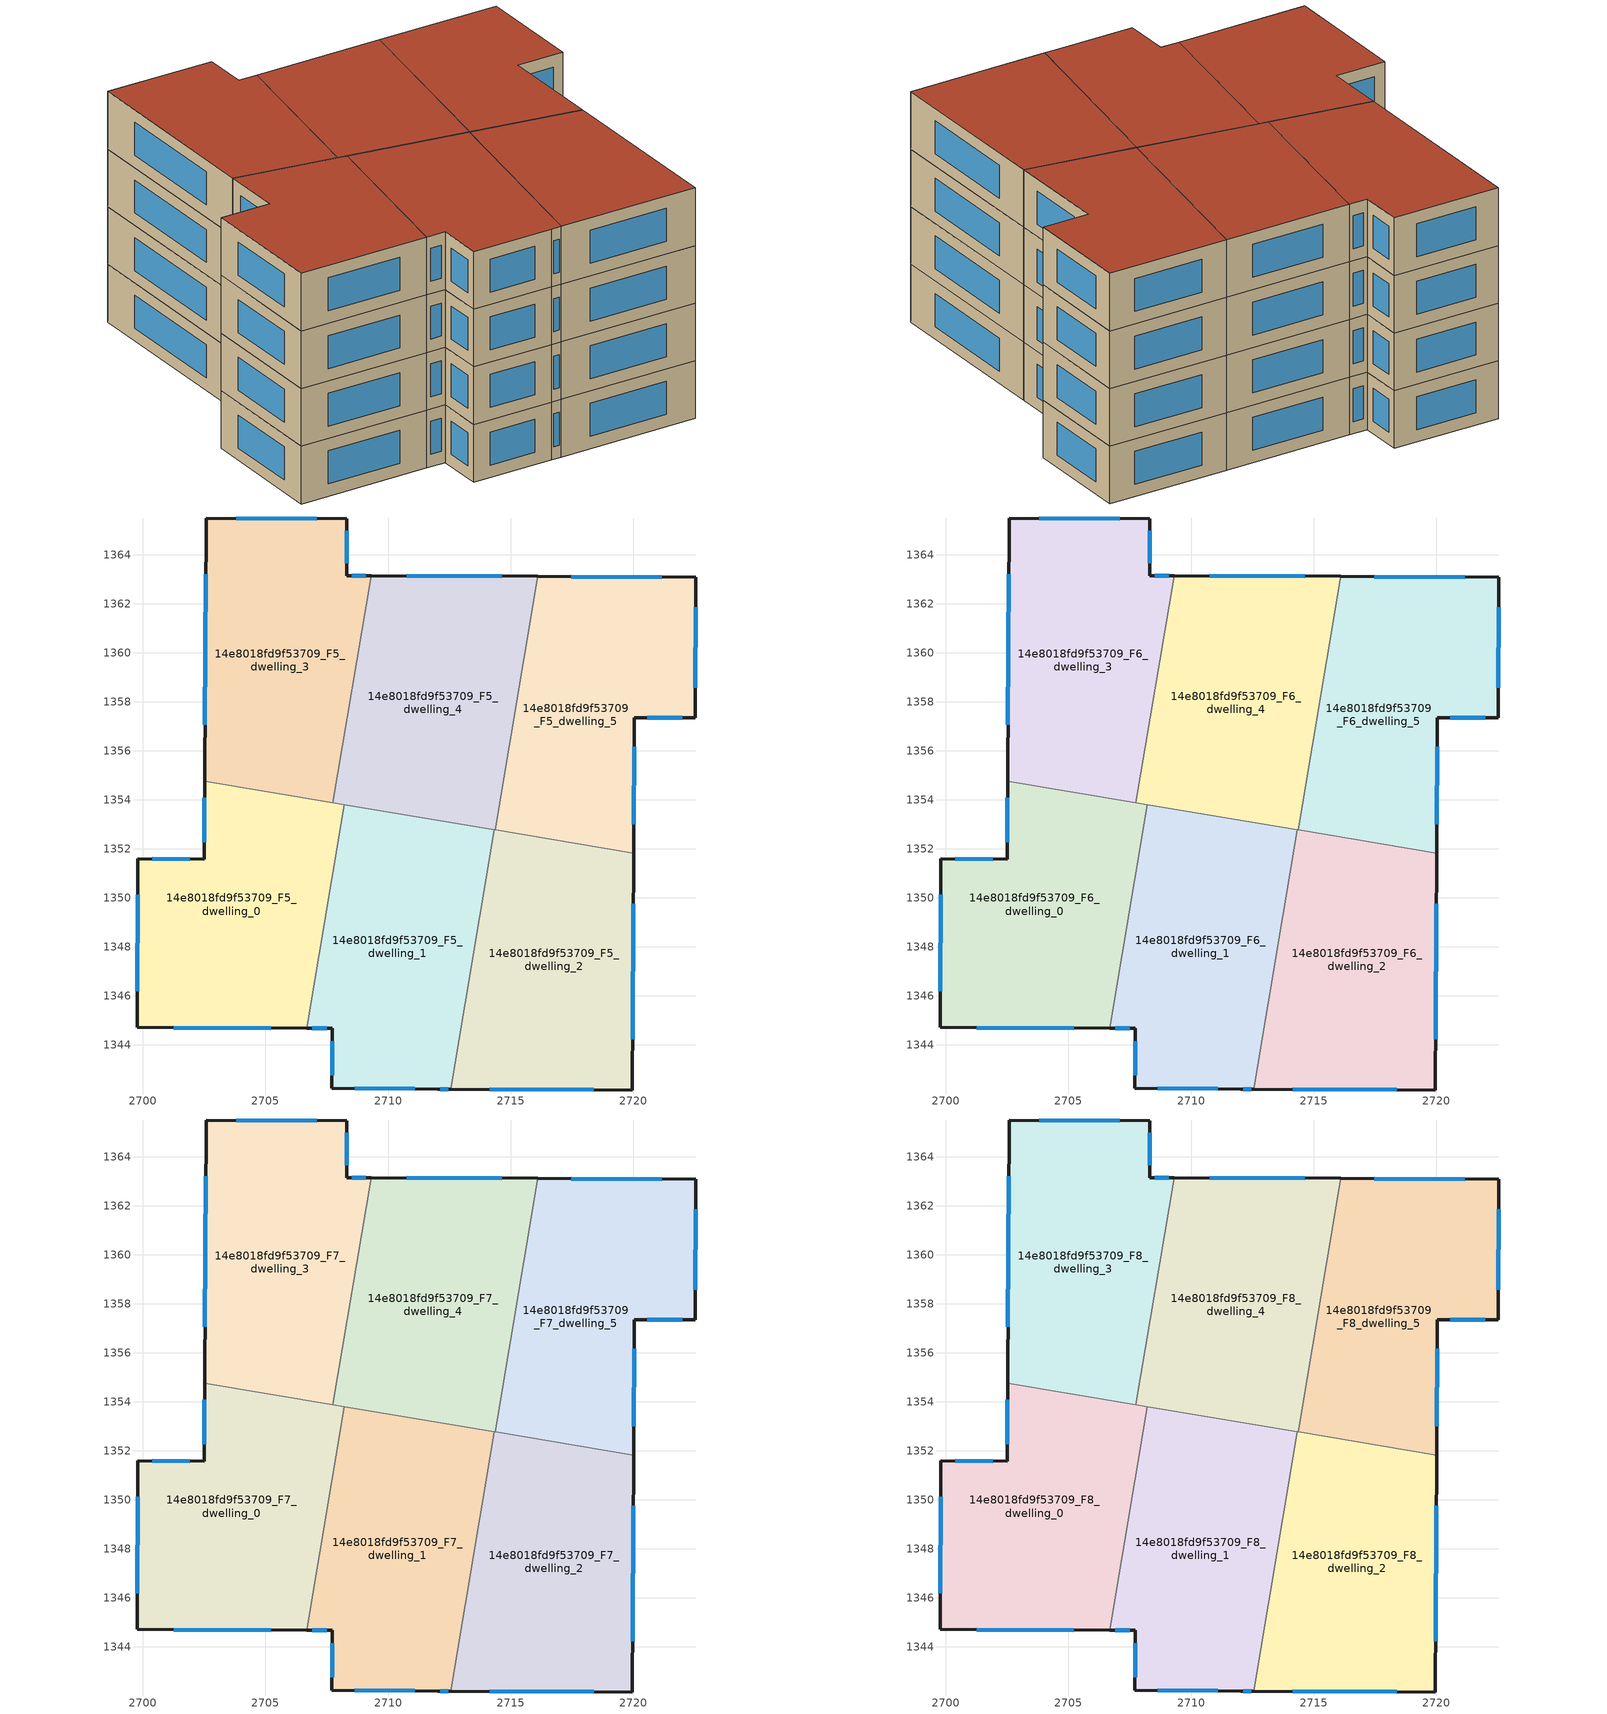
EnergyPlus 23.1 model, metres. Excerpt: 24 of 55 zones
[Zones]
14e8018fd9f53709_F5_dwelling_0
 floor to 14e8018fd9f53709_F4_dwelling_0 (EU_floor_Construction): 2708.22,1353.81 2706.69,1344.68 2699.76,1344.71 2699.8,1351.59 2702.49,1351.58 2702.51,1354.77 z15
 wall outside (EU_wall_Construction): 2702.51,1354.77 2702.49,1351.58 2699.8,1351.59 2699.76,1344.71 2706.69,1344.68 z15:18
 wall to 14e8018fd9f53709_F5_dwelling_1 (EU_wall_Construction): 2706.69,1344.68 2708.22,1353.81 z15:18
 wall to 14e8018fd9f53709_F5_dwelling_3 (EU_wall_Construction): 2707.75,1353.89 2702.51,1354.77 z15:18
 wall to 14e8018fd9f53709_F5_dwelling_4 (EU_wall_Construction): 2708.22,1353.81 2707.75,1353.89 z15:18
 window (EU_Window_Construction): 2702.51,1354.08 2702.5,1352.26 / 2701.25,1344.71 2705.21,1344.69 / 2699.79,1350.12 2699.77,1346.19 / 2701.92,1351.58 2700.37,1351.59 z15.64:17.36
14e8018fd9f53709_F5_dwelling_1
 floor to 14e8018fd9f53709_F4_dwelling_1 (EU_floor_Construction): 2714.34,1352.78 2712.57,1342.2 2712.02,1342.2 2707.71,1342.23 2707.73,1344.67 2706.69,1344.68 2708.22,1353.81 z15
 wall outside (EU_wall_Construction): 2706.69,1344.68 2707.73,1344.67 2707.71,1342.23 2712.02,1342.2 2712.57,1342.2 z15:18
 wall to 14e8018fd9f53709_F5_dwelling_2 (EU_wall_Construction): 2712.57,1342.2 2714.34,1352.78 z15:18
 wall to 14e8018fd9f53709_F5_dwelling_4 (EU_wall_Construction): 2714.34,1352.78 2708.22,1353.81 z15:18
 window (EU_Window_Construction): 2712.14,1342.2 2712.45,1342.2 / 2708.63,1342.23 2711.1,1342.21 / 2707.73,1344.15 2707.72,1342.76 / 2706.91,1344.68 2707.51,1344.68 z15.64:17.36
14e8018fd9f53709_F5_dwelling_2
 floor to 14e8018fd9f53709_F4_dwelling_2 (EU_floor_Construction): 2720.02,1351.83 2719.97,1342.16 2712.57,1342.2 2714.34,1352.78 z15
 wall outside (EU_wall_Construction): 2712.57,1342.2 2719.97,1342.16 2720.02,1351.83 z15:18
 wall to 14e8018fd9f53709_F5_dwelling_5 (EU_wall_Construction): 2720.02,1351.83 2714.37,1352.78 z15:18
 wall to 14e8018fd9f53709_F5_dwelling_4 (EU_wall_Construction): 2714.37,1352.78 2714.34,1352.78 z15:18
 window (EU_Window_Construction): 2719.98,1344.23 2720.01,1349.76 / 2714.15,1342.19 2718.39,1342.17 z15.64:17.36
14e8018fd9f53709_F5_dwelling_3
 floor to 14e8018fd9f53709_F4_dwelling_3 (EU_floor_Construction): 2708.32,1365.47 2708.31,1363.15 2709.31,1363.15 2707.75,1353.89 2702.51,1354.77 2702.57,1365.5 z15
 wall outside (EU_wall_Construction): 2709.31,1363.15 2708.31,1363.15 2708.32,1365.47 2702.57,1365.5 2702.51,1354.77 z15:18
 wall to 14e8018fd9f53709_F5_dwelling_4 (EU_wall_Construction): 2707.75,1353.89 2709.31,1363.15 z15:18
 window (EU_Window_Construction): 2702.56,1363.2 2702.53,1357.07 / 2707.09,1365.48 2703.8,1365.49 / 2708.31,1363.65 2708.32,1364.98 / 2709.09,1363.15 2708.52,1363.15 z15.64:17.36
14e8018fd9f53709_F5_dwelling_4
 floor to 14e8018fd9f53709_F4_dwelling_4 (EU_floor_Construction): 2716.1,1363.11 2714.37,1352.78 2707.75,1353.89 2709.31,1363.15 z15
 wall outside (EU_wall_Construction): 2716.1,1363.11 2709.31,1363.15 z15:18
 wall to 14e8018fd9f53709_F5_dwelling_5 (EU_wall_Construction): 2714.37,1352.78 2716.1,1363.11 z15:18
 window (EU_Window_Construction): 2714.65,1363.12 2710.76,1363.14 z15.64:17.36
14e8018fd9f53709_F5_dwelling_5
 floor to 14e8018fd9f53709_F4_dwelling_5 (EU_floor_Construction): 2722.56,1363.08 2722.53,1357.34 2720.05,1357.36 2720.02,1351.83 2714.37,1352.78 2716.1,1363.11 z15
 wall outside (EU_wall_Construction): 2720.02,1351.83 2720.05,1357.36 2722.53,1357.34 2722.56,1363.08 2716.1,1363.11 z15:18
 window (EU_Window_Construction): 2720.02,1353.01 2720.04,1356.17 / 2721.18,1363.09 2717.49,1363.11 / 2722.54,1358.57 2722.55,1361.85 / 2720.58,1357.35 2722,1357.35 z15.64:17.36
14e8018fd9f53709_F6_dwelling_0
 floor to 14e8018fd9f53709_F5_dwelling_0 (EU_floor_Construction): 2708.22,1353.81 2706.69,1344.68 2699.76,1344.71 2699.8,1351.59 2702.49,1351.58 2702.51,1354.77 z18
 wall outside (EU_wall_Construction): 2702.51,1354.77 2702.49,1351.58 2699.8,1351.59 2699.76,1344.71 2706.69,1344.68 z18:21
 wall to 14e8018fd9f53709_F6_dwelling_1 (EU_wall_Construction): 2706.69,1344.68 2708.22,1353.81 z18:21
 wall to 14e8018fd9f53709_F6_dwelling_3 (EU_wall_Construction): 2707.75,1353.89 2702.51,1354.77 z18:21
 wall to 14e8018fd9f53709_F6_dwelling_4 (EU_wall_Construction): 2708.22,1353.81 2707.75,1353.89 z18:21
 window (EU_Window_Construction): 2702.51,1354.08 2702.5,1352.26 / 2701.25,1344.71 2705.21,1344.69 / 2699.79,1350.12 2699.77,1346.19 / 2701.92,1351.58 2700.37,1351.59 z18.64:20.36
14e8018fd9f53709_F6_dwelling_1
 floor to 14e8018fd9f53709_F5_dwelling_1 (EU_floor_Construction): 2714.34,1352.78 2712.57,1342.2 2712.02,1342.2 2707.71,1342.23 2707.73,1344.67 2706.69,1344.68 2708.22,1353.81 z18
 wall outside (EU_wall_Construction): 2706.69,1344.68 2707.73,1344.67 2707.71,1342.23 2712.02,1342.2 2712.57,1342.2 z18:21
 wall to 14e8018fd9f53709_F6_dwelling_2 (EU_wall_Construction): 2712.57,1342.2 2714.34,1352.78 z18:21
 wall to 14e8018fd9f53709_F6_dwelling_4 (EU_wall_Construction): 2714.34,1352.78 2708.22,1353.81 z18:21
 window (EU_Window_Construction): 2712.14,1342.2 2712.45,1342.2 / 2708.63,1342.23 2711.1,1342.21 / 2707.73,1344.15 2707.72,1342.76 / 2706.91,1344.68 2707.51,1344.68 z18.64:20.36
14e8018fd9f53709_F6_dwelling_2
 floor to 14e8018fd9f53709_F5_dwelling_2 (EU_floor_Construction): 2720.02,1351.83 2719.97,1342.16 2712.57,1342.2 2714.34,1352.78 z18
 wall outside (EU_wall_Construction): 2712.57,1342.2 2719.97,1342.16 2720.02,1351.83 z18:21
 wall to 14e8018fd9f53709_F6_dwelling_5 (EU_wall_Construction): 2720.02,1351.83 2714.37,1352.78 z18:21
 wall to 14e8018fd9f53709_F6_dwelling_4 (EU_wall_Construction): 2714.37,1352.78 2714.34,1352.78 z18:21
 window (EU_Window_Construction): 2719.98,1344.23 2720.01,1349.76 / 2714.15,1342.19 2718.39,1342.17 z18.64:20.36
14e8018fd9f53709_F6_dwelling_3
 floor to 14e8018fd9f53709_F5_dwelling_3 (EU_floor_Construction): 2708.32,1365.47 2708.31,1363.15 2709.31,1363.15 2707.75,1353.89 2702.51,1354.77 2702.57,1365.5 z18
 wall outside (EU_wall_Construction): 2709.31,1363.15 2708.31,1363.15 2708.32,1365.47 2702.57,1365.5 2702.51,1354.77 z18:21
 wall to 14e8018fd9f53709_F6_dwelling_4 (EU_wall_Construction): 2707.75,1353.89 2709.31,1363.15 z18:21
 window (EU_Window_Construction): 2702.56,1363.2 2702.53,1357.07 / 2707.09,1365.48 2703.8,1365.49 / 2708.31,1363.65 2708.32,1364.98 / 2709.09,1363.15 2708.52,1363.15 z18.64:20.36
14e8018fd9f53709_F6_dwelling_4
 floor to 14e8018fd9f53709_F5_dwelling_4 (EU_floor_Construction): 2716.1,1363.11 2714.37,1352.78 2707.75,1353.89 2709.31,1363.15 z18
 wall outside (EU_wall_Construction): 2716.1,1363.11 2709.31,1363.15 z18:21
 wall to 14e8018fd9f53709_F6_dwelling_5 (EU_wall_Construction): 2714.37,1352.78 2716.1,1363.11 z18:21
 window (EU_Window_Construction): 2714.65,1363.12 2710.76,1363.14 z18.64:20.36
14e8018fd9f53709_F6_dwelling_5
 floor to 14e8018fd9f53709_F5_dwelling_5 (EU_floor_Construction): 2722.56,1363.08 2722.53,1357.34 2720.05,1357.36 2720.02,1351.83 2714.37,1352.78 2716.1,1363.11 z18
 wall outside (EU_wall_Construction): 2720.02,1351.83 2720.05,1357.36 2722.53,1357.34 2722.56,1363.08 2716.1,1363.11 z18:21
 window (EU_Window_Construction): 2720.02,1353.01 2720.04,1356.17 / 2721.18,1363.09 2717.49,1363.11 / 2722.54,1358.57 2722.55,1361.85 / 2720.58,1357.35 2722,1357.35 z18.64:20.36
14e8018fd9f53709_F7_dwelling_0
 floor to 14e8018fd9f53709_F6_dwelling_0 (EU_floor_Construction): 2708.22,1353.81 2706.69,1344.68 2699.76,1344.71 2699.8,1351.59 2702.49,1351.58 2702.51,1354.77 z21
 wall outside (EU_wall_Construction): 2702.51,1354.77 2702.49,1351.58 2699.8,1351.59 2699.76,1344.71 2706.69,1344.68 z21:24
 wall to 14e8018fd9f53709_F7_dwelling_1 (EU_wall_Construction): 2706.69,1344.68 2708.22,1353.81 z21:24
 wall to 14e8018fd9f53709_F7_dwelling_3 (EU_wall_Construction): 2707.75,1353.89 2702.51,1354.77 z21:24
 wall to 14e8018fd9f53709_F7_dwelling_4 (EU_wall_Construction): 2708.22,1353.81 2707.75,1353.89 z21:24
 window (EU_Window_Construction): 2702.51,1354.08 2702.5,1352.26 / 2701.25,1344.71 2705.21,1344.69 / 2699.79,1350.12 2699.77,1346.19 / 2701.92,1351.58 2700.37,1351.59 z21.64:23.36
14e8018fd9f53709_F7_dwelling_1
 floor to 14e8018fd9f53709_F6_dwelling_1 (EU_floor_Construction): 2714.34,1352.78 2712.57,1342.2 2712.02,1342.2 2707.71,1342.23 2707.73,1344.67 2706.69,1344.68 2708.22,1353.81 z21
 wall outside (EU_wall_Construction): 2706.69,1344.68 2707.73,1344.67 2707.71,1342.23 2712.02,1342.2 2712.57,1342.2 z21:24
 wall to 14e8018fd9f53709_F7_dwelling_2 (EU_wall_Construction): 2712.57,1342.2 2714.34,1352.78 z21:24
 wall to 14e8018fd9f53709_F7_dwelling_4 (EU_wall_Construction): 2714.34,1352.78 2708.22,1353.81 z21:24
 window (EU_Window_Construction): 2712.14,1342.2 2712.45,1342.2 / 2708.63,1342.23 2711.1,1342.21 / 2707.73,1344.15 2707.72,1342.76 / 2706.91,1344.68 2707.51,1344.68 z21.64:23.36
14e8018fd9f53709_F7_dwelling_2
 floor to 14e8018fd9f53709_F6_dwelling_2 (EU_floor_Construction): 2720.02,1351.83 2719.97,1342.16 2712.57,1342.2 2714.34,1352.78 z21
 wall outside (EU_wall_Construction): 2712.57,1342.2 2719.97,1342.16 2720.02,1351.83 z21:24
 wall to 14e8018fd9f53709_F7_dwelling_5 (EU_wall_Construction): 2720.02,1351.83 2714.37,1352.78 z21:24
 wall to 14e8018fd9f53709_F7_dwelling_4 (EU_wall_Construction): 2714.37,1352.78 2714.34,1352.78 z21:24
 window (EU_Window_Construction): 2719.98,1344.23 2720.01,1349.76 / 2714.15,1342.19 2718.39,1342.17 z21.64:23.36
14e8018fd9f53709_F7_dwelling_3
 floor to 14e8018fd9f53709_F6_dwelling_3 (EU_floor_Construction): 2708.32,1365.47 2708.31,1363.15 2709.31,1363.15 2707.75,1353.89 2702.51,1354.77 2702.57,1365.5 z21
 wall outside (EU_wall_Construction): 2709.31,1363.15 2708.31,1363.15 2708.32,1365.47 2702.57,1365.5 2702.51,1354.77 z21:24
 wall to 14e8018fd9f53709_F7_dwelling_4 (EU_wall_Construction): 2707.75,1353.89 2709.31,1363.15 z21:24
 window (EU_Window_Construction): 2702.56,1363.2 2702.53,1357.07 / 2707.09,1365.48 2703.8,1365.49 / 2708.31,1363.65 2708.32,1364.98 / 2709.09,1363.15 2708.52,1363.15 z21.64:23.36
14e8018fd9f53709_F7_dwelling_4
 floor to 14e8018fd9f53709_F6_dwelling_4 (EU_floor_Construction): 2716.1,1363.11 2714.37,1352.78 2707.75,1353.89 2709.31,1363.15 z21
 wall outside (EU_wall_Construction): 2716.1,1363.11 2709.31,1363.15 z21:24
 wall to 14e8018fd9f53709_F7_dwelling_5 (EU_wall_Construction): 2714.37,1352.78 2716.1,1363.11 z21:24
 window (EU_Window_Construction): 2714.65,1363.12 2710.76,1363.14 z21.64:23.36
14e8018fd9f53709_F7_dwelling_5
 floor to 14e8018fd9f53709_F6_dwelling_5 (EU_floor_Construction): 2722.56,1363.08 2722.53,1357.34 2720.05,1357.36 2720.02,1351.83 2714.37,1352.78 2716.1,1363.11 z21
 wall outside (EU_wall_Construction): 2720.02,1351.83 2720.05,1357.36 2722.53,1357.34 2722.56,1363.08 2716.1,1363.11 z21:24
 window (EU_Window_Construction): 2720.02,1353.01 2720.04,1356.17 / 2721.18,1363.09 2717.49,1363.11 / 2722.54,1358.57 2722.55,1361.85 / 2720.58,1357.35 2722,1357.35 z21.64:23.36
14e8018fd9f53709_F8_dwelling_0
 floor to 14e8018fd9f53709_F7_dwelling_0 (EU_floor_Construction): 2708.22,1353.81 2706.69,1344.68 2699.76,1344.71 2699.8,1351.59 2702.49,1351.58 2702.51,1354.77 z24
 wall outside (EU_wall_Construction): 2702.51,1354.77 2702.49,1351.58 2699.8,1351.59 2699.76,1344.71 2706.69,1344.68 z24:27
 wall to 14e8018fd9f53709_F8_dwelling_1 (EU_wall_Construction): 2706.69,1344.68 2708.22,1353.81 z24:27
 wall to 14e8018fd9f53709_F8_dwelling_3 (EU_wall_Construction): 2707.75,1353.89 2702.51,1354.77 z24:27
 wall to 14e8018fd9f53709_F8_dwelling_4 (EU_wall_Construction): 2708.22,1353.81 2707.75,1353.89 z24:27
 window (EU_Window_Construction): 2702.51,1354.08 2702.5,1352.26 / 2701.25,1344.71 2705.21,1344.69 / 2699.79,1350.12 2699.77,1346.19 / 2701.92,1351.58 2700.37,1351.59 z24.64:26.36
 roof outside (EU_roof_Construction): 2706.69,1344.68 2708.22,1353.81 2702.51,1354.77 2702.49,1351.58 2699.8,1351.59 2699.76,1344.71 z27
14e8018fd9f53709_F8_dwelling_1
 floor to 14e8018fd9f53709_F7_dwelling_1 (EU_floor_Construction): 2714.34,1352.78 2712.57,1342.2 2712.02,1342.2 2707.71,1342.23 2707.73,1344.67 2706.69,1344.68 2708.22,1353.81 z24
 wall outside (EU_wall_Construction): 2706.69,1344.68 2707.73,1344.67 2707.71,1342.23 2712.02,1342.2 2712.57,1342.2 z24:27
 wall to 14e8018fd9f53709_F8_dwelling_2 (EU_wall_Construction): 2712.57,1342.2 2714.34,1352.78 z24:27
 wall to 14e8018fd9f53709_F8_dwelling_4 (EU_wall_Construction): 2714.34,1352.78 2708.22,1353.81 z24:27
 window (EU_Window_Construction): 2712.14,1342.2 2712.45,1342.2 / 2708.63,1342.23 2711.1,1342.21 / 2707.73,1344.15 2707.72,1342.76 / 2706.91,1344.68 2707.51,1344.68 z24.64:26.36
 roof outside (EU_roof_Construction): 2712.57,1342.2 2714.34,1352.78 2708.22,1353.81 2706.69,1344.68 2707.73,1344.67 2707.71,1342.23 2712.02,1342.2 z27
14e8018fd9f53709_F8_dwelling_2
 floor to 14e8018fd9f53709_F7_dwelling_2 (EU_floor_Construction): 2720.02,1351.83 2719.97,1342.16 2712.57,1342.2 2714.34,1352.78 z24
 wall outside (EU_wall_Construction): 2712.57,1342.2 2719.97,1342.16 2720.02,1351.83 z24:27
 wall to 14e8018fd9f53709_F8_dwelling_5 (EU_wall_Construction): 2720.02,1351.83 2714.37,1352.78 z24:27
 wall to 14e8018fd9f53709_F8_dwelling_4 (EU_wall_Construction): 2714.37,1352.78 2714.34,1352.78 z24:27
 window (EU_Window_Construction): 2719.98,1344.23 2720.01,1349.76 / 2714.15,1342.19 2718.39,1342.17 z24.64:26.36
 roof outside (EU_roof_Construction): 2719.97,1342.16 2720.02,1351.83 2714.34,1352.78 2712.57,1342.2 z27
14e8018fd9f53709_F8_dwelling_3
 floor to 14e8018fd9f53709_F7_dwelling_3 (EU_floor_Construction): 2708.32,1365.47 2708.31,1363.15 2709.31,1363.15 2707.75,1353.89 2702.51,1354.77 2702.57,1365.5 z24
 wall outside (EU_wall_Construction): 2709.31,1363.15 2708.31,1363.15 2708.32,1365.47 2702.57,1365.5 2702.51,1354.77 z24:27
 wall to 14e8018fd9f53709_F8_dwelling_4 (EU_wall_Construction): 2707.75,1353.89 2709.31,1363.15 z24:27
 window (EU_Window_Construction): 2702.56,1363.2 2702.53,1357.07 / 2707.09,1365.48 2703.8,1365.49 / 2708.31,1363.65 2708.32,1364.98 / 2709.09,1363.15 2708.52,1363.15 z24.64:26.36
 roof outside (EU_roof_Construction): 2707.75,1353.89 2709.31,1363.15 2708.31,1363.15 2708.32,1365.47 2702.57,1365.5 2702.51,1354.77 z27
14e8018fd9f53709_F8_dwelling_4
 floor to 14e8018fd9f53709_F7_dwelling_4 (EU_floor_Construction): 2716.1,1363.11 2714.37,1352.78 2707.75,1353.89 2709.31,1363.15 z24
 wall outside (EU_wall_Construction): 2716.1,1363.11 2709.31,1363.15 z24:27
 wall to 14e8018fd9f53709_F8_dwelling_5 (EU_wall_Construction): 2714.37,1352.78 2716.1,1363.11 z24:27
 window (EU_Window_Construction): 2714.65,1363.12 2710.76,1363.14 z24.64:26.36
 roof outside (EU_roof_Construction): 2714.37,1352.78 2716.1,1363.11 2709.31,1363.15 2707.75,1353.89 z27
14e8018fd9f53709_F8_dwelling_5
 floor to 14e8018fd9f53709_F7_dwelling_5 (EU_floor_Construction): 2722.56,1363.08 2722.53,1357.34 2720.05,1357.36 2720.02,1351.83 2714.37,1352.78 2716.1,1363.11 z24
 wall outside (EU_wall_Construction): 2720.02,1351.83 2720.05,1357.36 2722.53,1357.34 2722.56,1363.08 2716.1,1363.11 z24:27
 window (EU_Window_Construction): 2720.02,1353.01 2720.04,1356.17 / 2721.18,1363.09 2717.49,1363.11 / 2722.54,1358.57 2722.55,1361.85 / 2720.58,1357.35 2722,1357.35 z24.64:26.36
 roof outside (EU_roof_Construction): 2720.02,1351.83 2720.05,1357.36 2722.53,1357.34 2722.56,1363.08 2716.1,1363.11 2714.37,1352.78 z27
[Building]
EU S2 Campaign: North Axis=0; Terrain=City; Solar Distribution=FullExterior
[Site:Location]
Yerevan-Zvartnots.Intl.AP: Latitude=40.15; Longitude=44.383; Time Zone=4; Elevation=854
[SizingPeriod:WeatherFileDays]
AnnualSizingPeriod: Begin Month=1; Begin Day of Month=1; End Month=12; End Day of Month=31; Day of Week for Start Day=Monday; Use Weather File Daylight Saving Period=No; Use Weather File Rain and Snow Indicators=No
[MATERIAL]
EU_InternalMass_Material: Roughness=MediumRough; Thickness=0.1; Conductivity=1; Density=1800; Specific Heat=900; Thermal Absorptance=0.9; Solar Absorptance=0.7; Visible Absorptance=0.7
[MATERIAL:NOMASS] Roughness=MediumRough; Thermal Absorptance=0.9; Solar Absorptance=0.7; Visible Absorptance=0.7
Name | Thermal Resistance
EU_wall_NoMass | 1.05043
EU_roof_NoMass | 1.45357
EU_floor_NoMass | 0.478065
[WINDOWMATERIAL:SIMPLEGLAZINGSYSTEM]
EU_Window_SimpleGlazing: UFactor=2.5566; Solar Heat Gain Coefficient=0.75; Visible Transmittance=0.75
[CONSTRUCTION]
EU_wall_Construction: EU_wall_NoMass
EU_roof_Construction: EU_roof_NoMass
EU_floor_Construction: EU_floor_NoMass
EU_Window_Construction: EU_Window_SimpleGlazing
EU_InternalMass_Construction: EU_InternalMass_Material
[ZONE] Type=1; Multiplier=1; Ceiling Height=autocalculate; Floor Area=autocalculate; Part of Total Floor Area=Yes
Name | Volume
14e8018fd9f53709_F5_dwelling_0; 14e8018fd9f53709_F6_dwelling_0; 14e8018fd9f53709_F7_dwelling_0; 14e8018fd9f53709_F8_dwelling_0; 14e8018fd9f53709_F5_dwelling_2; 14e8018fd9f53709_F6_dwelling_2; 14e8018fd9f53709_F7_dwelling_2; 14e8018fd9f53709_F8_dwelling_2 | 200.004
14e8018fd9f53709_F5_dwelling_1; 14e8018fd9f53709_F6_dwelling_1; 14e8018fd9f53709_F7_dwelling_1; 14e8018fd9f53709_F8_dwelling_1 | 199.977
14e8018fd9f53709_F5_dwelling_3; 14e8018fd9f53709_F6_dwelling_3; 14e8018fd9f53709_F7_dwelling_3; 14e8018fd9f53709_F8_dwelling_3 | 199.986
14e8018fd9f53709_F5_dwelling_4; 14e8018fd9f53709_F6_dwelling_4; 14e8018fd9f53709_F7_dwelling_4; 14e8018fd9f53709_F8_dwelling_4 | 199.98
14e8018fd9f53709_F5_dwelling_5; 14e8018fd9f53709_F6_dwelling_5; 14e8018fd9f53709_F7_dwelling_5; 14e8018fd9f53709_F8_dwelling_5 | 200.012
[INTERNALMASS] Construction=EU_InternalMass_Construction
Name | Zone or ZoneList | Surface Area
14e8018fd9f53709_F5_dwelling_0_EU_InternalMass | 14e8018fd9f53709_F5_dwelling_0 | 66.668
14e8018fd9f53709_F5_dwelling_1_EU_InternalMass | 14e8018fd9f53709_F5_dwelling_1 | 66.6591
14e8018fd9f53709_F5_dwelling_2_EU_InternalMass | 14e8018fd9f53709_F5_dwelling_2 | 66.668
14e8018fd9f53709_F5_dwelling_3_EU_InternalMass | 14e8018fd9f53709_F5_dwelling_3 | 66.6618
14e8018fd9f53709_F5_dwelling_4_EU_InternalMass | 14e8018fd9f53709_F5_dwelling_4 | 66.6602
14e8018fd9f53709_F5_dwelling_5_EU_InternalMass | 14e8018fd9f53709_F5_dwelling_5 | 66.6706
14e8018fd9f53709_F6_dwelling_0_EU_InternalMass | 14e8018fd9f53709_F6_dwelling_0 | 66.668
14e8018fd9f53709_F6_dwelling_1_EU_InternalMass | 14e8018fd9f53709_F6_dwelling_1 | 66.6591
14e8018fd9f53709_F6_dwelling_2_EU_InternalMass | 14e8018fd9f53709_F6_dwelling_2 | 66.668
14e8018fd9f53709_F6_dwelling_3_EU_InternalMass | 14e8018fd9f53709_F6_dwelling_3 | 66.6618
14e8018fd9f53709_F6_dwelling_4_EU_InternalMass | 14e8018fd9f53709_F6_dwelling_4 | 66.6602
14e8018fd9f53709_F6_dwelling_5_EU_InternalMass | 14e8018fd9f53709_F6_dwelling_5 | 66.6706
14e8018fd9f53709_F7_dwelling_0_EU_InternalMass | 14e8018fd9f53709_F7_dwelling_0 | 66.668
14e8018fd9f53709_F7_dwelling_1_EU_InternalMass | 14e8018fd9f53709_F7_dwelling_1 | 66.6591
14e8018fd9f53709_F7_dwelling_2_EU_InternalMass | 14e8018fd9f53709_F7_dwelling_2 | 66.668
14e8018fd9f53709_F7_dwelling_3_EU_InternalMass | 14e8018fd9f53709_F7_dwelling_3 | 66.6618
14e8018fd9f53709_F7_dwelling_4_EU_InternalMass | 14e8018fd9f53709_F7_dwelling_4 | 66.6602
14e8018fd9f53709_F7_dwelling_5_EU_InternalMass | 14e8018fd9f53709_F7_dwelling_5 | 66.6706
14e8018fd9f53709_F8_dwelling_0_EU_InternalMass | 14e8018fd9f53709_F8_dwelling_0 | 66.668
14e8018fd9f53709_F8_dwelling_1_EU_InternalMass | 14e8018fd9f53709_F8_dwelling_1 | 66.6591
14e8018fd9f53709_F8_dwelling_2_EU_InternalMass | 14e8018fd9f53709_F8_dwelling_2 | 66.668
14e8018fd9f53709_F8_dwelling_3_EU_InternalMass | 14e8018fd9f53709_F8_dwelling_3 | 66.6618
14e8018fd9f53709_F8_dwelling_4_EU_InternalMass | 14e8018fd9f53709_F8_dwelling_4 | 66.6602
14e8018fd9f53709_F8_dwelling_5_EU_InternalMass | 14e8018fd9f53709_F8_dwelling_5 | 66.6706
[OTHEREQUIPMENT] Fuel Type=Electricity; Design Level Calculation Method=Watts/Area; Power per Zone Floor Area=1; Fraction Latent=0; Fraction Radiant=0; Fraction Lost=0; Carbon Dioxide Generation Rate=0; EndUse Subcategory=EU_Step8_InternalGains
Name | Zone or ZoneList or Space or SpaceList | Schedule
EU_Step8_InternalGain_14e8018fd9f53709_F5_dwelling_0_f000 | 14e8018fd9f53709_F5_dwelling_0 | EU_Step8_GainSchedule_14e8018fd9f53709_F5_dwelling_0_f000
EU_Step8_InternalGain_14e8018fd9f53709_F5_dwelling_1_f000 | 14e8018fd9f53709_F5_dwelling_1 | EU_Step8_GainSchedule_14e8018fd9f53709_F5_dwelling_1_f000
EU_Step8_InternalGain_14e8018fd9f53709_F5_dwelling_2_f000 | 14e8018fd9f53709_F5_dwelling_2 | EU_Step8_GainSchedule_14e8018fd9f53709_F5_dwelling_2_f000
EU_Step8_InternalGain_14e8018fd9f53709_F5_dwelling_3_f000 | 14e8018fd9f53709_F5_dwelling_3 | EU_Step8_GainSchedule_14e8018fd9f53709_F5_dwelling_3_f000
EU_Step8_InternalGain_14e8018fd9f53709_F5_dwelling_4_f000 | 14e8018fd9f53709_F5_dwelling_4 | EU_Step8_GainSchedule_14e8018fd9f53709_F5_dwelling_4_f000
EU_Step8_InternalGain_14e8018fd9f53709_F5_dwelling_5_f000 | 14e8018fd9f53709_F5_dwelling_5 | EU_Step8_GainSchedule_14e8018fd9f53709_F5_dwelling_5_f000
EU_Step8_InternalGain_14e8018fd9f53709_F6_dwelling_0_f000 | 14e8018fd9f53709_F6_dwelling_0 | EU_Step8_GainSchedule_14e8018fd9f53709_F6_dwelling_0_f000
EU_Step8_InternalGain_14e8018fd9f53709_F6_dwelling_1_f000 | 14e8018fd9f53709_F6_dwelling_1 | EU_Step8_GainSchedule_14e8018fd9f53709_F6_dwelling_1_f000
EU_Step8_InternalGain_14e8018fd9f53709_F6_dwelling_2_f000 | 14e8018fd9f53709_F6_dwelling_2 | EU_Step8_GainSchedule_14e8018fd9f53709_F6_dwelling_2_f000
EU_Step8_InternalGain_14e8018fd9f53709_F6_dwelling_3_f000 | 14e8018fd9f53709_F6_dwelling_3 | EU_Step8_GainSchedule_14e8018fd9f53709_F6_dwelling_3_f000
EU_Step8_InternalGain_14e8018fd9f53709_F6_dwelling_4_f000 | 14e8018fd9f53709_F6_dwelling_4 | EU_Step8_GainSchedule_14e8018fd9f53709_F6_dwelling_4_f000
EU_Step8_InternalGain_14e8018fd9f53709_F6_dwelling_5_f000 | 14e8018fd9f53709_F6_dwelling_5 | EU_Step8_GainSchedule_14e8018fd9f53709_F6_dwelling_5_f000
EU_Step8_InternalGain_14e8018fd9f53709_F7_dwelling_0_f000 | 14e8018fd9f53709_F7_dwelling_0 | EU_Step8_GainSchedule_14e8018fd9f53709_F7_dwelling_0_f000
EU_Step8_InternalGain_14e8018fd9f53709_F7_dwelling_1_f000 | 14e8018fd9f53709_F7_dwelling_1 | EU_Step8_GainSchedule_14e8018fd9f53709_F7_dwelling_1_f000
EU_Step8_InternalGain_14e8018fd9f53709_F7_dwelling_2_f000 | 14e8018fd9f53709_F7_dwelling_2 | EU_Step8_GainSchedule_14e8018fd9f53709_F7_dwelling_2_f000
EU_Step8_InternalGain_14e8018fd9f53709_F7_dwelling_3_f000 | 14e8018fd9f53709_F7_dwelling_3 | EU_Step8_GainSchedule_14e8018fd9f53709_F7_dwelling_3_f000
EU_Step8_InternalGain_14e8018fd9f53709_F7_dwelling_4_f000 | 14e8018fd9f53709_F7_dwelling_4 | EU_Step8_GainSchedule_14e8018fd9f53709_F7_dwelling_4_f000
EU_Step8_InternalGain_14e8018fd9f53709_F7_dwelling_5_f000 | 14e8018fd9f53709_F7_dwelling_5 | EU_Step8_GainSchedule_14e8018fd9f53709_F7_dwelling_5_f000
EU_Step8_InternalGain_14e8018fd9f53709_F8_dwelling_0_f000 | 14e8018fd9f53709_F8_dwelling_0 | EU_Step8_GainSchedule_14e8018fd9f53709_F8_dwelling_0_f000
EU_Step8_InternalGain_14e8018fd9f53709_F8_dwelling_1_f000 | 14e8018fd9f53709_F8_dwelling_1 | EU_Step8_GainSchedule_14e8018fd9f53709_F8_dwelling_1_f000
EU_Step8_InternalGain_14e8018fd9f53709_F8_dwelling_2_f000 | 14e8018fd9f53709_F8_dwelling_2 | EU_Step8_GainSchedule_14e8018fd9f53709_F8_dwelling_2_f000
EU_Step8_InternalGain_14e8018fd9f53709_F8_dwelling_3_f000 | 14e8018fd9f53709_F8_dwelling_3 | EU_Step8_GainSchedule_14e8018fd9f53709_F8_dwelling_3_f000
EU_Step8_InternalGain_14e8018fd9f53709_F8_dwelling_4_f000 | 14e8018fd9f53709_F8_dwelling_4 | EU_Step8_GainSchedule_14e8018fd9f53709_F8_dwelling_4_f000
EU_Step8_InternalGain_14e8018fd9f53709_F8_dwelling_5_f000 | 14e8018fd9f53709_F8_dwelling_5 | EU_Step8_GainSchedule_14e8018fd9f53709_F8_dwelling_5_f000
[ZONEVENTILATION:DESIGNFLOWRATE] Schedule=EU_AlwaysOn; Design Flow Rate Calculation Method=AirChanges/Hour; Air Changes per Hour=0.557805; Ventilation Type=Natural; Fan Pressure Rise=0; Fan Total Efficiency=1; Constant Term Coefficient=1; Temperature Term Coefficient=0; Velocity Term Coefficient=0; Velocity Squared Term Coefficient=0; Minimum Indoor Temperature=-100; Maximum Indoor Temperature=100; Delta Temperature=-100; Minimum Outdoor Temperature=-100; Maximum Outdoor Temperature=100; Maximum Wind Speed=40
Name | Zone or ZoneList or Space or SpaceList
EU_ConstantAir_14e8018fd9f53709_F5_dwelling_0 | 14e8018fd9f53709_F5_dwelling_0
EU_ConstantAir_14e8018fd9f53709_F5_dwelling_1 | 14e8018fd9f53709_F5_dwelling_1
EU_ConstantAir_14e8018fd9f53709_F5_dwelling_2 | 14e8018fd9f53709_F5_dwelling_2
EU_ConstantAir_14e8018fd9f53709_F5_dwelling_3 | 14e8018fd9f53709_F5_dwelling_3
EU_ConstantAir_14e8018fd9f53709_F5_dwelling_4 | 14e8018fd9f53709_F5_dwelling_4
EU_ConstantAir_14e8018fd9f53709_F5_dwelling_5 | 14e8018fd9f53709_F5_dwelling_5
EU_ConstantAir_14e8018fd9f53709_F6_dwelling_0 | 14e8018fd9f53709_F6_dwelling_0
EU_ConstantAir_14e8018fd9f53709_F6_dwelling_1 | 14e8018fd9f53709_F6_dwelling_1
EU_ConstantAir_14e8018fd9f53709_F6_dwelling_2 | 14e8018fd9f53709_F6_dwelling_2
EU_ConstantAir_14e8018fd9f53709_F6_dwelling_3 | 14e8018fd9f53709_F6_dwelling_3
EU_ConstantAir_14e8018fd9f53709_F6_dwelling_4 | 14e8018fd9f53709_F6_dwelling_4
EU_ConstantAir_14e8018fd9f53709_F6_dwelling_5 | 14e8018fd9f53709_F6_dwelling_5
EU_ConstantAir_14e8018fd9f53709_F7_dwelling_0 | 14e8018fd9f53709_F7_dwelling_0
EU_ConstantAir_14e8018fd9f53709_F7_dwelling_1 | 14e8018fd9f53709_F7_dwelling_1
EU_ConstantAir_14e8018fd9f53709_F7_dwelling_2 | 14e8018fd9f53709_F7_dwelling_2
EU_ConstantAir_14e8018fd9f53709_F7_dwelling_3 | 14e8018fd9f53709_F7_dwelling_3
EU_ConstantAir_14e8018fd9f53709_F7_dwelling_4 | 14e8018fd9f53709_F7_dwelling_4
EU_ConstantAir_14e8018fd9f53709_F7_dwelling_5 | 14e8018fd9f53709_F7_dwelling_5
EU_ConstantAir_14e8018fd9f53709_F8_dwelling_0 | 14e8018fd9f53709_F8_dwelling_0
EU_ConstantAir_14e8018fd9f53709_F8_dwelling_1 | 14e8018fd9f53709_F8_dwelling_1
EU_ConstantAir_14e8018fd9f53709_F8_dwelling_2 | 14e8018fd9f53709_F8_dwelling_2
EU_ConstantAir_14e8018fd9f53709_F8_dwelling_3 | 14e8018fd9f53709_F8_dwelling_3
EU_ConstantAir_14e8018fd9f53709_F8_dwelling_4 | 14e8018fd9f53709_F8_dwelling_4
EU_ConstantAir_14e8018fd9f53709_F8_dwelling_5 | 14e8018fd9f53709_F8_dwelling_5
[HVACTEMPLATE:THERMOSTAT] Constant Heating Setpoint=20; Constant Cooling Setpoint=50
EU_HeatOnly_14e8018fd9f53709_F0_dwelling_0; EU_HeatOnly_14e8018fd9f53709_F0_dwelling_1; EU_HeatOnly_14e8018fd9f53709_F0_dwelling_2; EU_HeatOnly_14e8018fd9f53709_F0_dwelling_3; EU_HeatOnly_14e8018fd9f53709_F0_dwelling_4; EU_HeatOnly_14e8018fd9f53709_F0_dwelling_5; EU_HeatOnly_14e8018fd9f53709_F0_dwelling_6; EU_HeatOnly_14e8018fd9f53709_F1_dwelling_0; EU_HeatOnly_14e8018fd9f53709_F1_dwelling_1; EU_HeatOnly_14e8018fd9f53709_F1_dwelling_2; EU_HeatOnly_14e8018fd9f53709_F1_dwelling_3; EU_HeatOnly_14e8018fd9f53709_F1_dwelling_4; EU_HeatOnly_14e8018fd9f53709_F1_dwelling_5; EU_HeatOnly_14e8018fd9f53709_F2_dwelling_0; EU_HeatOnly_14e8018fd9f53709_F2_dwelling_1; EU_HeatOnly_14e8018fd9f53709_F2_dwelling_2; EU_HeatOnly_14e8018fd9f53709_F2_dwelling_3; EU_HeatOnly_14e8018fd9f53709_F2_dwelling_4; EU_HeatOnly_14e8018fd9f53709_F2_dwelling_5; EU_HeatOnly_14e8018fd9f53709_F3_dwelling_0; EU_HeatOnly_14e8018fd9f53709_F3_dwelling_1; EU_HeatOnly_14e8018fd9f53709_F3_dwelling_2; EU_HeatOnly_14e8018fd9f53709_F3_dwelling_3; EU_HeatOnly_14e8018fd9f53709_F3_dwelling_4; EU_HeatOnly_14e8018fd9f53709_F3_dwelling_5; EU_HeatOnly_14e8018fd9f53709_F4_dwelling_0; EU_HeatOnly_14e8018fd9f53709_F4_dwelling_1; EU_HeatOnly_14e8018fd9f53709_F4_dwelling_2; EU_HeatOnly_14e8018fd9f53709_F4_dwelling_3; EU_HeatOnly_14e8018fd9f53709_F4_dwelling_4; EU_HeatOnly_14e8018fd9f53709_F4_dwelling_5; EU_HeatOnly_14e8018fd9f53709_F5_dwelling_0; EU_HeatOnly_14e8018fd9f53709_F5_dwelling_1; EU_HeatOnly_14e8018fd9f53709_F5_dwelling_2; EU_HeatOnly_14e8018fd9f53709_F5_dwelling_3; EU_HeatOnly_14e8018fd9f53709_F5_dwelling_4; EU_HeatOnly_14e8018fd9f53709_F5_dwelling_5; EU_HeatOnly_14e8018fd9f53709_F6_dwelling_0; EU_HeatOnly_14e8018fd9f53709_F6_dwelling_1; EU_HeatOnly_14e8018fd9f53709_F6_dwelling_2; EU_HeatOnly_14e8018fd9f53709_F6_dwelling_3; EU_HeatOnly_14e8018fd9f53709_F6_dwelling_4; EU_HeatOnly_14e8018fd9f53709_F6_dwelling_5; EU_HeatOnly_14e8018fd9f53709_F7_dwelling_0; EU_HeatOnly_14e8018fd9f53709_F7_dwelling_1; EU_HeatOnly_14e8018fd9f53709_F7_dwelling_2; EU_HeatOnly_14e8018fd9f53709_F7_dwelling_3; EU_HeatOnly_14e8018fd9f53709_F7_dwelling_4; EU_HeatOnly_14e8018fd9f53709_F7_dwelling_5; EU_HeatOnly_14e8018fd9f53709_F8_dwelling_0; EU_HeatOnly_14e8018fd9f53709_F8_dwelling_1; EU_HeatOnly_14e8018fd9f53709_F8_dwelling_2; EU_HeatOnly_14e8018fd9f53709_F8_dwelling_3; EU_HeatOnly_14e8018fd9f53709_F8_dwelling_4; EU_HeatOnly_14e8018fd9f53709_F8_dwelling_5
[HVACTEMPLATE:ZONE:IDEALLOADSAIRSYSTEM] System Availability Schedule=EU_AlwaysOn; Maximum Heating Supply Air Temperature=50; Minimum Cooling Supply Air Temperature=13; Maximum Heating Supply Air Humidity Ratio=0.0156; Minimum Cooling Supply Air Humidity Ratio=0.0077; Heating Limit=NoLimit; Cooling Limit=NoLimit; Heating Availability Schedule=EU_AlwaysOn; Cooling Availability Schedule=EU_CoolingOff; Dehumidification Control Type=ConstantSensibleHeatRatio; Cooling Sensible Heat Ratio=0.7; Dehumidification Setpoint=60; Humidification Control Type=None; Humidification Setpoint=30; Outdoor Air Method=None; Outdoor Air Flow Rate per Person=0.00944; Outdoor Air Flow Rate per Zone Floor Area=0; Outdoor Air Flow Rate per Zone=0; Demand Controlled Ventilation Type=None; Outdoor Air Economizer Type=NoEconomizer; Heat Recovery Type=None; Sensible Heat Recovery Effectiveness=0.7; Latent Heat Recovery Effectiveness=0.65
Name | Template Thermostat
14e8018fd9f53709_F5_dwelling_0 | EU_HeatOnly_14e8018fd9f53709_F5_dwelling_0
14e8018fd9f53709_F5_dwelling_1 | EU_HeatOnly_14e8018fd9f53709_F5_dwelling_1
14e8018fd9f53709_F5_dwelling_2 | EU_HeatOnly_14e8018fd9f53709_F5_dwelling_2
14e8018fd9f53709_F5_dwelling_3 | EU_HeatOnly_14e8018fd9f53709_F5_dwelling_3
14e8018fd9f53709_F5_dwelling_4 | EU_HeatOnly_14e8018fd9f53709_F5_dwelling_4
14e8018fd9f53709_F5_dwelling_5 | EU_HeatOnly_14e8018fd9f53709_F5_dwelling_5
14e8018fd9f53709_F6_dwelling_0 | EU_HeatOnly_14e8018fd9f53709_F6_dwelling_0
14e8018fd9f53709_F6_dwelling_1 | EU_HeatOnly_14e8018fd9f53709_F6_dwelling_1
14e8018fd9f53709_F6_dwelling_2 | EU_HeatOnly_14e8018fd9f53709_F6_dwelling_2
14e8018fd9f53709_F6_dwelling_3 | EU_HeatOnly_14e8018fd9f53709_F6_dwelling_3
14e8018fd9f53709_F6_dwelling_4 | EU_HeatOnly_14e8018fd9f53709_F6_dwelling_4
14e8018fd9f53709_F6_dwelling_5 | EU_HeatOnly_14e8018fd9f53709_F6_dwelling_5
14e8018fd9f53709_F7_dwelling_0 | EU_HeatOnly_14e8018fd9f53709_F7_dwelling_0
14e8018fd9f53709_F7_dwelling_1 | EU_HeatOnly_14e8018fd9f53709_F7_dwelling_1
14e8018fd9f53709_F7_dwelling_2 | EU_HeatOnly_14e8018fd9f53709_F7_dwelling_2
14e8018fd9f53709_F7_dwelling_3 | EU_HeatOnly_14e8018fd9f53709_F7_dwelling_3
14e8018fd9f53709_F7_dwelling_4 | EU_HeatOnly_14e8018fd9f53709_F7_dwelling_4
14e8018fd9f53709_F7_dwelling_5 | EU_HeatOnly_14e8018fd9f53709_F7_dwelling_5
14e8018fd9f53709_F8_dwelling_0 | EU_HeatOnly_14e8018fd9f53709_F8_dwelling_0
14e8018fd9f53709_F8_dwelling_1 | EU_HeatOnly_14e8018fd9f53709_F8_dwelling_1
14e8018fd9f53709_F8_dwelling_2 | EU_HeatOnly_14e8018fd9f53709_F8_dwelling_2
14e8018fd9f53709_F8_dwelling_3 | EU_HeatOnly_14e8018fd9f53709_F8_dwelling_3
14e8018fd9f53709_F8_dwelling_4 | EU_HeatOnly_14e8018fd9f53709_F8_dwelling_4
14e8018fd9f53709_F8_dwelling_5 | EU_HeatOnly_14e8018fd9f53709_F8_dwelling_5
[SIZING:ZONE] Zone Cooling Design Supply Air Temperature Input Method=SupplyAirTemperature; Zone Cooling Design Supply Air Temperature=13; Zone Heating Design Supply Air Temperature Input Method=SupplyAirTemperature; Zone Heating Design Supply Air Temperature=50; Zone Cooling Design Supply Air Humidity Ratio=0.008; Zone Heating Design Supply Air Humidity Ratio=0.008; Cooling Design Air Flow Method=DesignDay; Cooling Design Air Flow Rate=0; Cooling Minimum Air Flow per Zone Floor Area=0.000762; Cooling Minimum Air Flow=0; Cooling Minimum Air Flow Fraction=0.2; Heating Design Air Flow Method=DesignDay; Heating Design Air Flow Rate=0; Heating Maximum Air Flow per Zone Floor Area=0.002032; Heating Maximum Air Flow=0.141576; Heating Maximum Air Flow Fraction=0.3; Account for Dedicated Outdoor Air System=No; Dedicated Outdoor Air System Control Strategy=NeutralSupplyAir; Dedicated Outdoor Air Low Setpoint Temperature for Design=autosize; Dedicated Outdoor Air High Setpoint Temperature for Design=autosize; Zone Load Sizing Method=Sensible Load Only No Latent Load; Zone Latent Cooling Design Supply Air Humidity Ratio Input Method=HumidityRatioDifference; Zone Cooling Design Supply Air Humidity Ratio Difference=0.005; Zone Latent Heating Design Supply Air Humidity Ratio Input Method=HumidityRatioDifference; Zone Humidification Design Supply Air Humidity Ratio Difference=0.005
14e8018fd9f53709_F5_dwelling_0; 14e8018fd9f53709_F5_dwelling_1; 14e8018fd9f53709_F5_dwelling_2; 14e8018fd9f53709_F5_dwelling_3; 14e8018fd9f53709_F5_dwelling_4; 14e8018fd9f53709_F5_dwelling_5; 14e8018fd9f53709_F6_dwelling_0; 14e8018fd9f53709_F6_dwelling_1; 14e8018fd9f53709_F6_dwelling_2; 14e8018fd9f53709_F6_dwelling_3; 14e8018fd9f53709_F6_dwelling_4; 14e8018fd9f53709_F6_dwelling_5; 14e8018fd9f53709_F7_dwelling_0; 14e8018fd9f53709_F7_dwelling_1; 14e8018fd9f53709_F7_dwelling_2; 14e8018fd9f53709_F7_dwelling_3; 14e8018fd9f53709_F7_dwelling_4; 14e8018fd9f53709_F7_dwelling_5; 14e8018fd9f53709_F8_dwelling_0; 14e8018fd9f53709_F8_dwelling_1; 14e8018fd9f53709_F8_dwelling_2; 14e8018fd9f53709_F8_dwelling_3; 14e8018fd9f53709_F8_dwelling_4; 14e8018fd9f53709_F8_dwelling_5
[SCHEDULE:CONSTANT]
Name | Hourly Value
EU_AlwaysOn | 1
EU_CoolingOff | 0
[SCHEDULE:FILE] Column Number=1; Rows to Skip at Top=0; Number of Hours of Data=8760; Column Separator=Comma; Interpolate to Timestep=No; Minutes per Item=60; Adjust Schedule for Daylight Savings=Yes
Name | File
EU_Step8_GainSchedule_14e8018fd9f53709_F5_dwelling_0_f000 | ../../schedules/14e8018fd9f53709/14e8018fd9f53709_F5_dwelling_0_f000_gain.csv
EU_Step8_GainSchedule_14e8018fd9f53709_F5_dwelling_1_f000 | ../../schedules/14e8018fd9f53709/14e8018fd9f53709_F5_dwelling_1_f000_gain.csv
EU_Step8_GainSchedule_14e8018fd9f53709_F5_dwelling_2_f000 | ../../schedules/14e8018fd9f53709/14e8018fd9f53709_F5_dwelling_2_f000_gain.csv
EU_Step8_GainSchedule_14e8018fd9f53709_F5_dwelling_3_f000 | ../../schedules/14e8018fd9f53709/14e8018fd9f53709_F5_dwelling_3_f000_gain.csv
EU_Step8_GainSchedule_14e8018fd9f53709_F5_dwelling_4_f000 | ../../schedules/14e8018fd9f53709/14e8018fd9f53709_F5_dwelling_4_f000_gain.csv
EU_Step8_GainSchedule_14e8018fd9f53709_F5_dwelling_5_f000 | ../../schedules/14e8018fd9f53709/14e8018fd9f53709_F5_dwelling_5_f000_gain.csv
EU_Step8_GainSchedule_14e8018fd9f53709_F6_dwelling_0_f000 | ../../schedules/14e8018fd9f53709/14e8018fd9f53709_F6_dwelling_0_f000_gain.csv
EU_Step8_GainSchedule_14e8018fd9f53709_F6_dwelling_1_f000 | ../../schedules/14e8018fd9f53709/14e8018fd9f53709_F6_dwelling_1_f000_gain.csv
EU_Step8_GainSchedule_14e8018fd9f53709_F6_dwelling_2_f000 | ../../schedules/14e8018fd9f53709/14e8018fd9f53709_F6_dwelling_2_f000_gain.csv
EU_Step8_GainSchedule_14e8018fd9f53709_F6_dwelling_3_f000 | ../../schedules/14e8018fd9f53709/14e8018fd9f53709_F6_dwelling_3_f000_gain.csv
EU_Step8_GainSchedule_14e8018fd9f53709_F6_dwelling_4_f000 | ../../schedules/14e8018fd9f53709/14e8018fd9f53709_F6_dwelling_4_f000_gain.csv
EU_Step8_GainSchedule_14e8018fd9f53709_F6_dwelling_5_f000 | ../../schedules/14e8018fd9f53709/14e8018fd9f53709_F6_dwelling_5_f000_gain.csv
EU_Step8_GainSchedule_14e8018fd9f53709_F7_dwelling_0_f000 | ../../schedules/14e8018fd9f53709/14e8018fd9f53709_F7_dwelling_0_f000_gain.csv
EU_Step8_GainSchedule_14e8018fd9f53709_F7_dwelling_1_f000 | ../../schedules/14e8018fd9f53709/14e8018fd9f53709_F7_dwelling_1_f000_gain.csv
EU_Step8_GainSchedule_14e8018fd9f53709_F7_dwelling_2_f000 | ../../schedules/14e8018fd9f53709/14e8018fd9f53709_F7_dwelling_2_f000_gain.csv
EU_Step8_GainSchedule_14e8018fd9f53709_F7_dwelling_3_f000 | ../../schedules/14e8018fd9f53709/14e8018fd9f53709_F7_dwelling_3_f000_gain.csv
EU_Step8_GainSchedule_14e8018fd9f53709_F7_dwelling_4_f000 | ../../schedules/14e8018fd9f53709/14e8018fd9f53709_F7_dwelling_4_f000_gain.csv
EU_Step8_GainSchedule_14e8018fd9f53709_F7_dwelling_5_f000 | ../../schedules/14e8018fd9f53709/14e8018fd9f53709_F7_dwelling_5_f000_gain.csv
EU_Step8_GainSchedule_14e8018fd9f53709_F8_dwelling_0_f000 | ../../schedules/14e8018fd9f53709/14e8018fd9f53709_F8_dwelling_0_f000_gain.csv
EU_Step8_GainSchedule_14e8018fd9f53709_F8_dwelling_1_f000 | ../../schedules/14e8018fd9f53709/14e8018fd9f53709_F8_dwelling_1_f000_gain.csv
EU_Step8_GainSchedule_14e8018fd9f53709_F8_dwelling_2_f000 | ../../schedules/14e8018fd9f53709/14e8018fd9f53709_F8_dwelling_2_f000_gain.csv
EU_Step8_GainSchedule_14e8018fd9f53709_F8_dwelling_3_f000 | ../../schedules/14e8018fd9f53709/14e8018fd9f53709_F8_dwelling_3_f000_gain.csv
EU_Step8_GainSchedule_14e8018fd9f53709_F8_dwelling_4_f000 | ../../schedules/14e8018fd9f53709/14e8018fd9f53709_F8_dwelling_4_f000_gain.csv
EU_Step8_GainSchedule_14e8018fd9f53709_F8_dwelling_5_f000 | ../../schedules/14e8018fd9f53709/14e8018fd9f53709_F8_dwelling_5_f000_gain.csv
